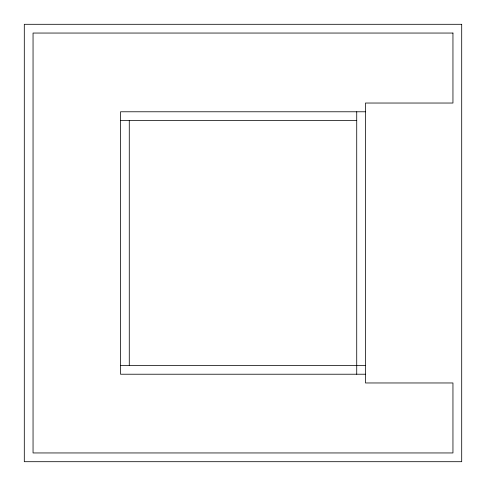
<?xml version="1.0" encoding="UTF-8"?>
<svg xmlns="http://www.w3.org/2000/svg" width="486" height="486" viewBox="0 0 486 486"><rect width="100%" height="100%" fill="white"/><g stroke="black" fill="none" stroke-linecap="round" stroke-linejoin="round"><path stroke-width="0.73" d="M365.472 111.78L120.528 111.78L120.528 374.22L365.472 374.22M120.528 120.528L356.724 120.528M120.528 365.472L365.472 365.472M356.724 111.78L356.724 374.22M129.276 120.528L129.276 365.472M461.7 24.3L24.3 24.3L24.3 461.7L461.7 461.7L461.7 24.3M452.952 33.048L33.048 33.048L33.048 452.952L452.952 452.952L452.952 382.968L365.472 382.968L365.472 103.032L452.952 103.032L452.952 33.048"/></g></svg>
